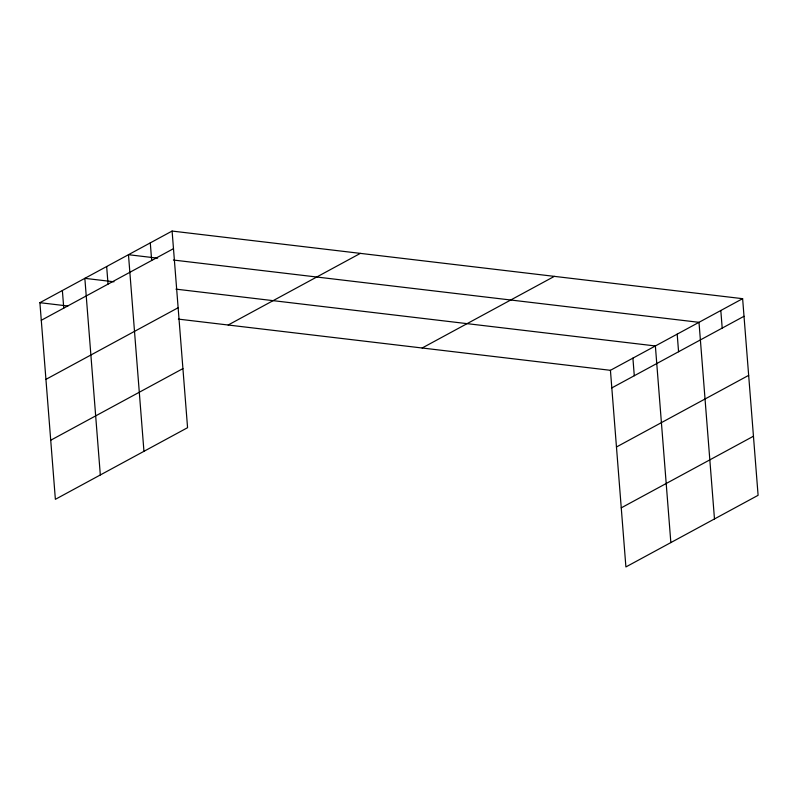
<?xml version="1.0" encoding="UTF-8"?>
<svg xmlns="http://www.w3.org/2000/svg" width="798" height="798" viewBox="0 0 798 798"><rect width="100%" height="100%" fill="white"/><g stroke="black" fill="none" stroke-linecap="round" stroke-linejoin="round"><path stroke-width="1.2" d="M172.099 231.061L187.57 427.688L55.371 499.319L39.9 302.691L172.099 231.061L742.629 298.681L758.1 495.309L625.901 566.939L610.43 370.312L742.629 298.681M41.287 320.297L173.475 248.667M45.935 379.369L178.134 307.739M228.178 325.005L360.367 253.375M50.723 440.237L182.922 368.606M422.152 347.998L554.351 276.367M611.817 387.908L744.015 316.277M616.465 446.99L748.664 375.359M621.253 507.857L753.452 436.227M157.625 258.163L128.468 254.702L143.949 451.329M173.415 260.028L698.998 322.322L714.479 518.939M113.994 281.794L84.847 278.342L100.319 474.96M175.949 289.135L655.377 345.963L670.849 542.58M39.9 302.691L67.84 306.003M178.373 319.11L610.43 370.312M720.813 310.502L722.2 328.098M677.193 334.143L678.569 351.738M632.904 358.132L634.29 375.738M150.283 242.881L151.67 260.477M106.663 266.522L108.039 284.118M62.374 290.522L63.76 308.118"/></g></svg>
